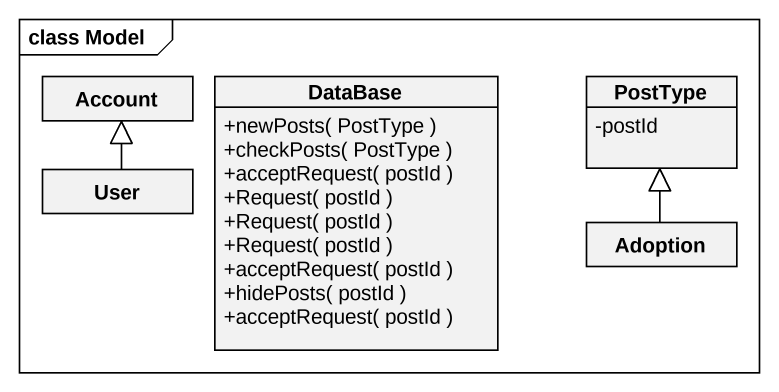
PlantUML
@startuml
mainframe class Model
hide circle
hide empty members
skinparam classAttributeIconSize 0
class Account
class "DataBase" as DataBase_ {
  +newPosts( PostType )
  +checkPosts( PostType )
  +acceptRequest( postId )
  +Request( postId )
  +Request( postId )
  +Request( postId )
  +acceptRequest( postId )
  +hidePosts( postId )
  +acceptRequest( postId )
}
class PostType {
  -postId
}
class User
class Adoption
User -up-|> Account
Adoption -up-|> PostType
@enduml
